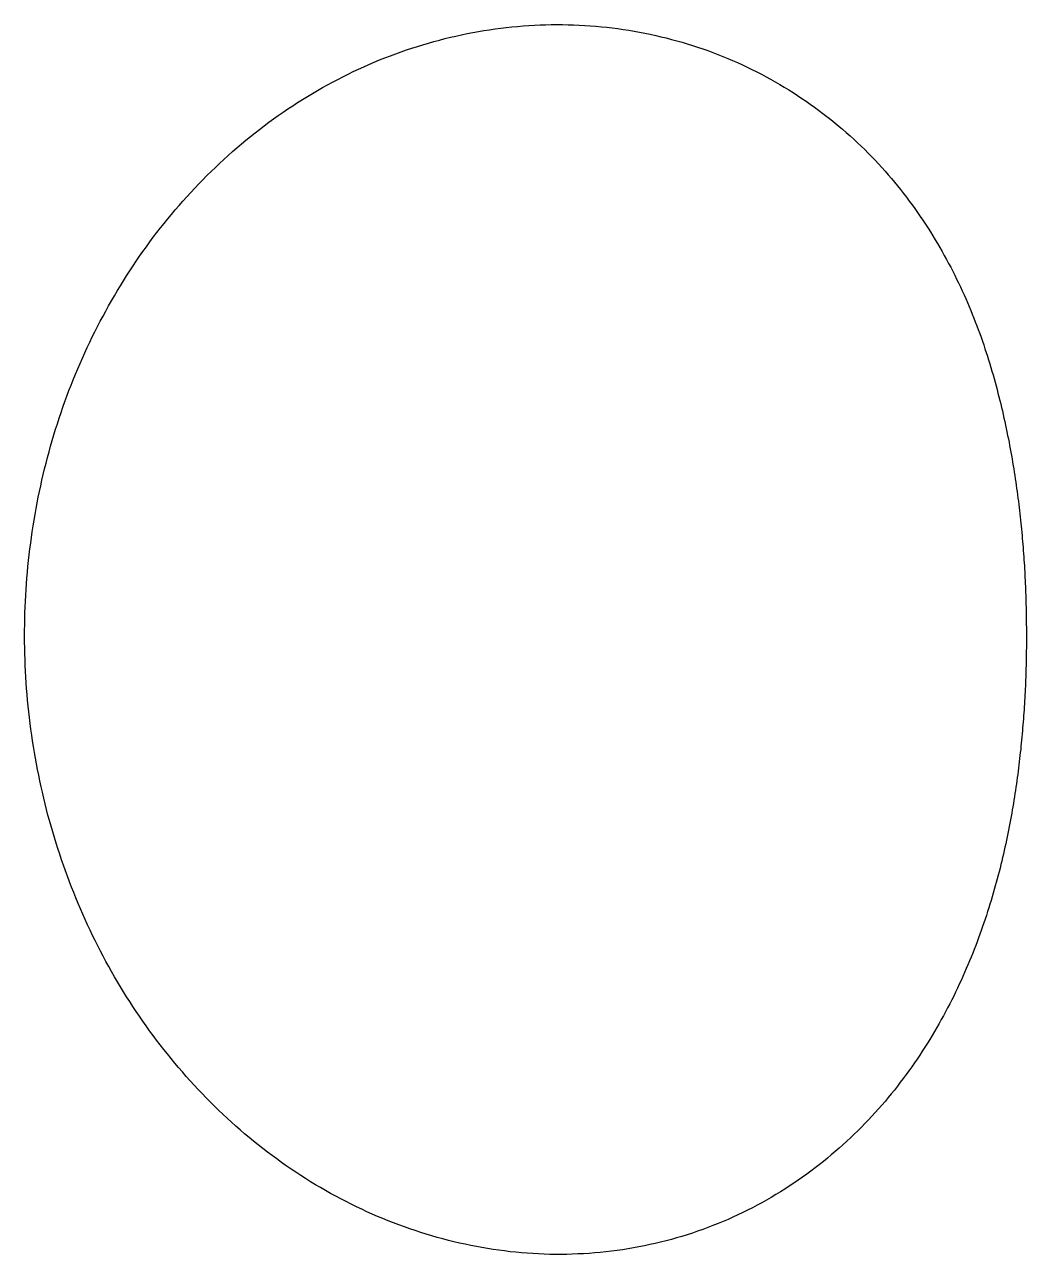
# Model space of a CAD drawing. Header units: metres. Extents: x -98 to 49, y -91 to 90.
import ezdxf

# ---------------------------------------------------------------- set-up
doc = ezdxf.new("R2010")
doc.units = ezdxf.units.M

msp = doc.modelspace()

# ---------------------------------------------------------------- linework, layer by layer
msp.add_lwpolyline([(49.04, 0), (49.04, -0.43), (49.04, -0.86), (49.04, -1.28), (49.04, -1.71), (49.03, -2.14), (49.03, -2.57), (49.02, -3), (49.01, -3.43), (49, -3.86), (48.99, -4.29), (48.98, -4.72), (48.97, -5.15), (48.96, -5.58), (48.94, -6.01), (48.93, -6.44), (48.91, -6.87), (48.89, -7.31), (48.87, -7.74), (48.85, -8.17), (48.83, -8.61), (48.8, -9.04), (48.78, -9.48), (48.75, -9.92), (48.72, -10.36), (48.69, -10.8), (48.67, -11.24), (48.63, -11.68), (48.6, -12.12), (48.57, -12.56), (48.53, -13), (48.49, -13.45), (48.46, -13.89), (48.42, -14.34), (48.38, -14.79), (48.33, -15.24), (48.29, -15.69), (48.24, -16.14), (48.2, -16.6), (48.15, -17.05), (48.1, -17.51), (48.05, -17.96), (47.99, -18.42), (47.94, -18.88), (47.88, -19.35), (47.82, -19.81), (47.76, -20.27), (47.7, -20.74), (47.63, -21.21), (47.57, -21.68), (47.5, -22.15), (47.43, -22.62), (47.36, -23.1), (47.28, -23.57), (47.21, -24.05), (47.13, -24.53), (47.05, -25.02), (46.97, -25.5), (46.88, -25.99), (46.79, -26.47), (46.7, -26.96), (46.61, -27.46), (46.52, -27.95), (46.42, -28.45), (46.32, -28.94), (46.22, -29.44), (46.11, -29.95), (46.01, -30.45), (45.89, -30.96), (45.78, -31.46), (45.66, -31.97), (45.55, -32.49), (45.42, -33), (45.3, -33.52), (45.17, -34.04), (45.04, -34.56), (44.9, -35.08), (44.76, -35.6), (44.62, -36.13), (44.47, -36.66), (44.32, -37.19), (44.17, -37.72), (44.01, -38.26), (43.85, -38.8), (43.69, -39.34), (43.52, -39.88), (43.35, -40.42), (43.17, -40.97), (42.99, -41.51), (42.8, -42.06), (42.62, -42.62), (42.42, -43.17), (42.22, -43.72), (42.02, -44.28), (41.81, -44.84), (41.6, -45.4), (41.38, -45.96), (41.16, -46.52), (40.93, -47.09), (40.7, -47.65), (40.46, -48.22), (40.22, -48.79), (39.97, -49.36), (39.72, -49.93), (39.46, -50.51), (39.19, -51.08), (38.92, -51.65), (38.65, -52.23), (38.37, -52.81), (38.08, -53.38), (37.78, -53.96), (37.48, -54.54), (37.18, -55.12), (36.87, -55.7), (36.55, -56.28), (36.22, -56.86), (35.89, -57.44), (35.55, -58.01), (35.21, -58.59), (34.86, -59.17), (34.5, -59.75), (34.13, -60.33), (33.76, -60.91), (33.38, -61.48), (33, -62.06), (32.6, -62.63), (32.2, -63.2), (31.8, -63.78), (31.38, -64.35), (30.96, -64.91), (30.53, -65.48), (30.1, -66.04), (29.66, -66.61), (29.2, -67.17), (28.75, -67.72), (28.28, -68.28), (27.81, -68.83), (27.33, -69.38), (26.84, -69.92), (26.34, -70.46), (25.84, -71), (25.33, -71.53), (24.81, -72.06), (24.29, -72.59), (23.76, -73.11), (23.21, -73.63), (22.67, -74.14), (22.11, -74.65), (21.55, -75.15), (20.98, -75.65), (20.4, -76.14), (19.82, -76.63), (19.23, -77.11), (18.63, -77.58), (18.02, -78.05), (17.41, -78.51), (16.79, -78.97), (16.16, -79.42), (15.52, -79.86), (14.88, -80.3), (14.23, -80.73), (13.58, -81.15), (12.92, -81.57), (12.25, -81.97), (11.58, -82.37), (10.9, -82.77), (10.21, -83.15), (9.52, -83.52), (8.82, -83.89), (8.11, -84.25), (7.4, -84.6), (6.68, -84.94), (5.96, -85.27), (5.24, -85.6), (4.5, -85.91), (3.76, -86.22), (3.02, -86.51), (2.27, -86.8), (1.52, -87.08), (0.76, -87.34), (0, -87.6), (-0.77, -87.85), (-1.54, -88.09), (-2.31, -88.32), (-3.09, -88.54), (-3.87, -88.75), (-4.66, -88.95), (-5.45, -89.14), (-6.25, -89.31), (-7.04, -89.48), (-7.84, -89.64), (-8.65, -89.79), (-9.45, -89.92), (-10.26, -90.05), (-11.07, -90.17), (-11.88, -90.27), (-12.7, -90.37), (-13.52, -90.45), (-14.34, -90.53), (-15.16, -90.59), (-15.98, -90.64), (-16.81, -90.68), (-17.63, -90.71), (-18.46, -90.73), (-19.29, -90.74), (-20.12, -90.74), (-20.95, -90.73), (-21.78, -90.7), (-22.61, -90.67), (-23.44, -90.62), (-24.27, -90.57), (-25.1, -90.5), (-25.93, -90.42), (-26.76, -90.34), (-27.59, -90.24), (-28.42, -90.13), (-29.25, -90.01), (-30.07, -89.88), (-30.9, -89.74), (-31.72, -89.59), (-32.55, -89.42), (-33.37, -89.25), (-34.19, -89.07), (-35.01, -88.88), (-35.83, -88.68), (-36.64, -88.46), (-37.46, -88.24), (-38.27, -88.01), (-39.08, -87.77), (-39.88, -87.52), (-40.69, -87.25), (-41.49, -86.98), (-42.29, -86.7), (-43.08, -86.41), (-43.88, -86.11), (-44.67, -85.8), (-45.45, -85.48), (-46.24, -85.16), (-47.02, -84.82), (-47.79, -84.47), (-48.56, -84.12), (-49.33, -83.75), (-50.1, -83.38), (-50.86, -82.99), (-51.61, -82.6), (-52.37, -82.2), (-53.12, -81.79), (-53.86, -81.37), (-54.6, -80.94), (-55.33, -80.51), (-56.06, -80.07), (-56.79, -79.61), (-57.51, -79.15), (-58.22, -78.68), (-58.93, -78.21), (-59.64, -77.72), (-60.34, -77.23), (-61.03, -76.73), (-61.72, -76.22), (-62.41, -75.71), (-63.09, -75.18), (-63.76, -74.65), (-64.43, -74.12), (-65.09, -73.57), (-65.75, -73.02), (-66.4, -72.46), (-67.04, -71.9), (-67.68, -71.32), (-68.32, -70.75), (-68.95, -70.16), (-69.57, -69.57), (-70.18, -68.97), (-70.79, -68.36), (-71.4, -67.75), (-72, -67.14), (-72.59, -66.51), (-73.17, -65.88), (-73.75, -65.25), (-74.32, -64.61), (-74.89, -63.96), (-75.45, -63.31), (-76, -62.65), (-76.55, -61.99), (-77.09, -61.32), (-77.63, -60.65), (-78.15, -59.97), (-78.68, -59.29), (-79.19, -58.6), (-79.7, -57.9), (-80.2, -57.2), (-80.69, -56.5), (-81.18, -55.79), (-81.66, -55.08), (-82.14, -54.37), (-82.61, -53.64), (-83.07, -52.92), (-83.52, -52.19), (-83.97, -51.46), (-84.41, -50.72), (-84.84, -49.98), (-85.27, -49.23), (-85.69, -48.48), (-86.1, -47.73), (-86.51, -46.97), (-86.91, -46.21), (-87.3, -45.45), (-87.69, -44.68), (-88.07, -43.91), (-88.44, -43.13), (-88.81, -42.36), (-89.16, -41.58), (-89.51, -40.79), (-89.86, -40.01), (-90.19, -39.22), (-90.52, -38.42), (-90.84, -37.63), (-91.16, -36.83), (-91.46, -36.03), (-91.77, -35.23), (-92.06, -34.42), (-92.35, -33.61), (-92.63, -32.8), (-92.9, -31.99), (-93.17, -31.17), (-93.43, -30.36), (-93.68, -29.54), (-93.93, -28.72), (-94.16, -27.89), (-94.39, -27.07), (-94.62, -26.24), (-94.83, -25.41), (-95.04, -24.58), (-95.25, -23.75), (-95.44, -22.91), (-95.63, -22.08), (-95.81, -21.24), (-95.98, -20.4), (-96.15, -19.56), (-96.31, -18.72), (-96.47, -17.88), (-96.61, -17.04), (-96.75, -16.19), (-96.88, -15.34), (-97.01, -14.5), (-97.13, -13.65), (-97.24, -12.8), (-97.34, -11.95), (-97.44, -11.1), (-97.53, -10.25), (-97.61, -9.4), (-97.69, -8.55), (-97.76, -7.69), (-97.82, -6.84), (-97.87, -5.99), (-97.92, -5.13), (-97.96, -4.28), (-97.99, -3.42), (-98.02, -2.57), (-98.04, -1.71), (-98.05, -0.86), (-98.05, 0), (-98.05, 0.86), (-98.04, 1.71), (-98.02, 2.57), (-98, 3.42), (-97.97, 4.28), (-97.93, 5.13), (-97.89, 5.99), (-97.83, 6.84), (-97.78, 7.7), (-97.71, 8.55), (-97.64, 9.4), (-97.56, 10.25), (-97.47, 11.11), (-97.37, 11.96), (-97.27, 12.81), (-97.16, 13.66), (-97.05, 14.5), (-96.92, 15.35), (-96.79, 16.2), (-96.66, 17.04), (-96.51, 17.89), (-96.36, 18.73), (-96.2, 19.57), (-96.04, 20.41), (-95.87, 21.25), (-95.69, 22.09), (-95.5, 22.93), (-95.31, 23.76), (-95.11, 24.6), (-94.9, 25.43), (-94.68, 26.26), (-94.46, 27.09), (-94.23, 27.91), (-93.99, 28.74), (-93.75, 29.56), (-93.5, 30.38), (-93.24, 31.2), (-92.97, 32.01), (-92.7, 32.83), (-92.42, 33.64), (-92.13, 34.45), (-91.84, 35.25), (-91.54, 36.06), (-91.23, 36.86), (-90.91, 37.66), (-90.58, 38.45), (-90.25, 39.24), (-89.91, 40.03), (-89.57, 40.82), (-89.22, 41.6), (-88.86, 42.38), (-88.49, 43.16), (-88.11, 43.93), (-87.73, 44.7), (-87.34, 45.47), (-86.95, 46.23), (-86.54, 46.99), (-86.13, 47.74), (-85.72, 48.5), (-85.29, 49.24), (-84.86, 49.99), (-84.42, 50.73), (-83.98, 51.46), (-83.53, 52.19), (-83.07, 52.92), (-82.6, 53.64), (-82.13, 54.36), (-81.65, 55.07), (-81.16, 55.78), (-80.67, 56.49), (-80.17, 57.18), (-79.66, 57.88), (-79.15, 58.57), (-78.63, 59.25), (-78.1, 59.93), (-77.57, 60.6), (-77.03, 61.27), (-76.48, 61.93), (-75.93, 62.59), (-75.37, 63.24), (-74.8, 63.89), (-74.23, 64.52), (-73.65, 65.16), (-73.06, 65.79), (-72.47, 66.41), (-71.87, 67.02), (-71.27, 67.63), (-70.66, 68.23), (-70.04, 68.83), (-69.42, 69.42), (-68.79, 70), (-68.15, 70.58), (-67.51, 71.14), (-66.87, 71.71), (-66.21, 72.26), (-65.56, 72.81), (-64.89, 73.35), (-64.22, 73.88), (-63.55, 74.41), (-62.87, 74.93), (-62.18, 75.44), (-61.49, 75.94), (-60.8, 76.44), (-60.1, 76.92), (-59.39, 77.4), (-58.68, 77.87), (-57.97, 78.34), (-57.25, 78.79), (-56.52, 79.24), (-55.79, 79.68), (-55.06, 80.11), (-54.32, 80.53), (-53.58, 80.94), (-52.83, 81.35), (-52.08, 81.74), (-51.32, 82.13), (-50.56, 82.51), (-49.8, 82.88), (-49.03, 83.24), (-48.26, 83.59), (-47.49, 83.93), (-46.71, 84.26), (-45.93, 84.59), (-45.14, 84.9), (-44.35, 85.2), (-43.56, 85.5), (-42.77, 85.79), (-41.97, 86.06), (-41.18, 86.33), (-40.38, 86.59), (-39.57, 86.83), (-38.77, 87.07), (-37.96, 87.3), (-37.15, 87.52), (-36.34, 87.73), (-35.52, 87.92), (-34.71, 88.11), (-33.89, 88.29), (-33.07, 88.46), (-32.26, 88.62), (-31.43, 88.77), (-30.61, 88.91), (-29.79, 89.04), (-28.97, 89.16), (-28.15, 89.27), (-27.32, 89.36), (-26.5, 89.45), (-25.67, 89.53), (-24.85, 89.6), (-24.02, 89.65), (-23.2, 89.7), (-22.37, 89.74), (-21.55, 89.76), (-20.73, 89.78), (-19.91, 89.79), (-19.08, 89.78), (-18.26, 89.77), (-17.44, 89.74), (-16.63, 89.71), (-15.81, 89.67), (-15, 89.61), (-14.18, 89.55), (-13.37, 89.48), (-12.56, 89.39), (-11.76, 89.3), (-10.95, 89.19), (-10.15, 89.08), (-9.35, 88.96), (-8.55, 88.82), (-7.76, 88.68), (-6.97, 88.53), (-6.18, 88.36), (-5.39, 88.19), (-4.61, 88.01), (-3.83, 87.82), (-3.06, 87.62), (-2.29, 87.41), (-1.52, 87.19), (-0.76, 86.96), (0, 86.73), (0.75, 86.48), (1.51, 86.23), (2.25, 85.96), (2.99, 85.69), (3.73, 85.41), (4.46, 85.12), (5.19, 84.82), (5.91, 84.51), (6.63, 84.2), (7.34, 83.88), (8.04, 83.54), (8.75, 83.2), (9.44, 82.86), (10.13, 82.5), (10.81, 82.14), (11.49, 81.76), (12.16, 81.38), (12.83, 81), (13.49, 80.61), (14.14, 80.2), (14.79, 79.8), (15.43, 79.38), (16.06, 78.96), (16.69, 78.53), (17.31, 78.1), (17.93, 77.66), (18.54, 77.21), (19.14, 76.76), (19.73, 76.3), (20.32, 75.84), (20.9, 75.37), (21.48, 74.9), (22.04, 74.42), (22.6, 73.94), (23.16, 73.45), (23.7, 72.95), (24.24, 72.45), (24.77, 71.94), (25.3, 71.43), (25.81, 70.92), (26.32, 70.4), (26.82, 69.88), (27.32, 69.35), (27.8, 68.82), (28.28, 68.28), (28.76, 67.74), (29.22, 67.2), (29.68, 66.66), (30.13, 66.11), (30.57, 65.56), (31.01, 65), (31.43, 64.45), (31.85, 63.89), (32.27, 63.33), (32.67, 62.77), (33.07, 62.2), (33.46, 61.63), (33.85, 61.06), (34.23, 60.49), (34.6, 59.92), (34.96, 59.35), (35.32, 58.77), (35.67, 58.2), (36.01, 57.63), (36.34, 57.05), (36.67, 56.47), (36.99, 55.89), (37.32, 55.32), (37.62, 54.74), (37.93, 54.16), (38.22, 53.59), (38.51, 53.01), (38.8, 52.43), (39.08, 51.86), (39.35, 51.28), (39.62, 50.71), (39.88, 50.13), (40.13, 49.56), (40.38, 48.99), (40.62, 48.41), (40.86, 47.84), (41.1, 47.27), (41.32, 46.71), (41.54, 46.14), (41.76, 45.57), (41.97, 45.01), (42.18, 44.45), (42.38, 43.88), (42.58, 43.33), (42.77, 42.77), (42.96, 42.21), (43.14, 41.66), (43.32, 41.11), (43.49, 40.56), (43.66, 40.01), (43.82, 39.46), (43.98, 38.91), (44.14, 38.37), (44.3, 37.83), (44.44, 37.29), (44.59, 36.76), (44.73, 36.22), (44.87, 35.69), (45.01, 35.16), (45.14, 34.63), (45.27, 34.11), (45.39, 33.59), (45.51, 33.07), (45.63, 32.55), (45.75, 32.03), (45.86, 31.52), (45.97, 31.01), (46.08, 30.5), (46.18, 29.99), (46.29, 29.49), (46.39, 28.99), (46.49, 28.49), (46.58, 27.99), (46.67, 27.49), (46.76, 27), (46.85, 26.51), (46.94, 26.02), (47.02, 25.53), (47.1, 25.04), (47.18, 24.56), (47.26, 24.08), (47.33, 23.6), (47.4, 23.12), (47.48, 22.64), (47.54, 22.17), (47.61, 21.7), (47.68, 21.23), (47.74, 20.76), (47.8, 20.29), (47.86, 19.82), (47.92, 19.36), (47.97, 18.9), (48.03, 18.44), (48.08, 17.98), (48.13, 17.52), (48.18, 17.06), (48.23, 16.61), (48.27, 16.15), (48.32, 15.7), (48.36, 15.25), (48.4, 14.8), (48.44, 14.35), (48.48, 13.9), (48.52, 13.46), (48.55, 13.01), (48.59, 12.57), (48.62, 12.12), (48.65, 11.68), (48.68, 11.24), (48.71, 10.8), (48.74, 10.36), (48.76, 9.92), (48.79, 9.48), (48.81, 9.05), (48.83, 8.61), (48.85, 8.18), (48.87, 7.74), (48.89, 7.31), (48.91, 6.87), (48.92, 6.44), (48.94, 6.01), (48.95, 5.58), (48.97, 5.15), (48.98, 4.72), (48.99, 4.29), (49, 3.86), (49.01, 3.43), (49.02, 3), (49.02, 2.57), (49.03, 2.14), (49.03, 1.71), (49.04, 1.28), (49.04, 0.86), (49.04, 0.43)], close=True)

doc.saveas('drawing.dxf')
